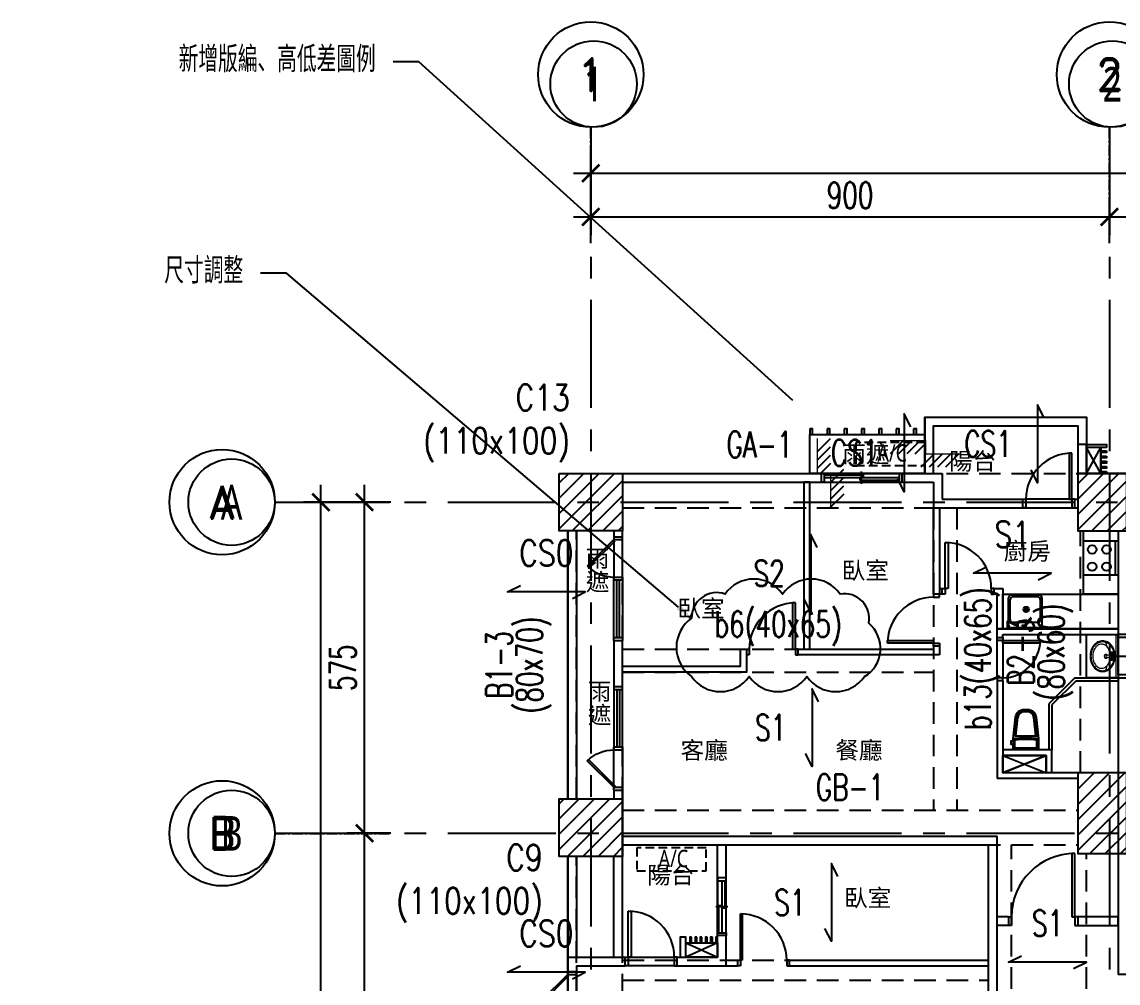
# Model space of a CAD drawing. Header units: millimetres. Extents: x -3377 to 119122, y -22007 to 15479.
# Drawn here: x 51254 to 53156, y 2049 to 3718 of the extents above; entities that cross this region are included whole.
import ezdxf
from ezdxf import colors
from ezdxf.entities.mleader import LeaderData, LeaderLine
from ezdxf.enums import TextEntityAlignment as Align
from ezdxf.math import Vec2, Vec3

# ---------------------------------------------------------------- set-up
doc = ezdxf.new("R2010")
doc.units = ezdxf.units.MM
doc.header["$LTSCALE"] = 150
doc.header["$MEASUREMENT"] = 0
for name, pattern in [('11', [0.15, 0.1, -0.05]), ('CENTER', [2, 1.25, -0.25, 0.25, -0.25]), ('HIDDEN', [0.375, 0.25, -0.125])]:
    doc.linetypes.add(name, pattern=pattern)
doc.layers.get('0').update_dxf_attribs({"plot": 0})
for name, color, linetype in [('A-10-OTHER', 7, 'Continuous'), ('ASSLN', 8, 'Continuous'), ('COL', 1, 'Continuous'), ('Col-Line', 8, 'CENTER'), ('FIN', 5, 'Continuous'), ('GRID', 5, 'CENTER'), ('OPEN', 4, 'Continuous'), ('S-COL', 7, 'Continuous'), ('S-COLB', 4, 'HIDDEN'), ('S-GRID', 1, 'CENTER'), ('S-GRID-DIM', 2, 'Continuous'), ('S-GRID-T', 3, 'Continuous'), ('S-HATCH-COL', 13, 'Continuous'), ('S-OPEN', 13, 'Continuous'), ('S-RCBMB', 3, 'HIDDEN'), ('S-RCBMG', 2, 'HIDDEN'), ('S-SLAB', 5, 'Continuous'), ('S-SLABT', 2, 'Continuous'), ('S-TEXTB', 3, 'Continuous'), ('S-TEXTC', 3, 'Continuous'), ('S-TEXTG', 2, 'Continuous'), ('S-THIN', 201, 'Continuous'), ('TEXT', 2, 'Continuous'), ('TOIL', 6, 'Continuous'), ('TOILET', 141, 'Continuous'), ('WALL', 2, 'Continuous'), ('WALL2', 3, 'Continuous'), ('WALL3', 4, 'Continuous')]:
    doc.layers.add(name, color=color, linetype=linetype)
for name, color, linetype, plot in [('AREA', 3, 'Continuous', False), ('S-ARCH', 252, 'Continuous', False), ('S-CLOUD_2022-0304', 4, 'Continuous', False), ('S-CLOUD_20220217(結構依建築圖2022-0216修改)', 4, 'Continuous', False), ('機電', 11, 'Continuous', False)]:
    doc.layers.add(name, color=color, linetype=linetype, plot=plot)
doc.styles.add('3E', font='simplex.shx', dxfattribs={"width": 0.8, "height": 45, "bigfont": 'dayus.shx'})
doc.styles.add('C1', font='', dxfattribs={"bigfont": 'japanese.shx'})
doc.styles.add('CD2', font='romand', dxfattribs={"height": 15})
doc.styles.add('CS4', font='romans.shx', dxfattribs={"width": 0.7, "height": 45, "bigfont": 'lsp.shx'})
doc.styles.add('HH', font='')
doc.styles.add('HHV', font='')
doc.styles.add('LSP', font='SIMPLEX.shx', dxfattribs={"width": 0.8, "bigfont": 'lsp.shx'})
doc.styles.get('C1').set_extended_font_data('微軟正黑體')
doc.styles.get('HH').set_extended_font_data('Microsoft JhengHei')
doc.styles.get('HHV').set_extended_font_data('@微軟正黑體')
doc.dimstyles.new('DIM150', dxfattribs={"dimscale": 15, "dimtxt": 3, "dimasz": 2, "dimexe": 2, "dimexo": 2, "dimgap": 1, "dimtad": 1, "dimdec": 1, "dimdsep": 46, "dimtxsty": 'CS4', "dimblk1": 'ARCHTICK', "dimblk2": 'ARCHTICK', "dimsah": 1, "dimcen": 2, "dimdle": 2, "dimadec": 0, "dimazin": 0, "dimtfac": 1, "dimtdec": 1, "dimtmove": 0, "dimatfit": 3, "dimldrblk": 'TAA', "dimfxl": 0, "dimtolj": 1, "dimarcsym": 0})

# ---------------------------------------------------------------- blocks, each defined once
blk = doc.blocks.new('SG1')
at = {"layer": 'S-GRID-T'}
blk.add_circle((0, 6.09375), 6.09375, dxfattribs=at)
at = {"layer": 'S-GRID-T', "style": 'CD2'}
blk.add_attdef('GRID-BUB', text='', height=3.75, dxfattribs=at).set_placement((0, 6.09375), align=Align.MIDDLE_CENTER)
blk = doc.blocks.new('SG2')
at = {"layer": 'S-GRID-T'}
blk.add_circle((-6.09375, 0), 6.09375, dxfattribs=at)
at = {"layer": 'S-GRID-T', "style": 'CD2'}
blk.add_attdef('GRID-BUB', text='', height=3.75, dxfattribs=at).set_placement((-6.09375, 0), align=Align.MIDDLE_CENTER)
blk = doc.blocks.new('_ARCHTICK')
at = {"color": 0, "linetype": 'ByBlock', "const_width": 0.15}
blk.add_lwpolyline([(-0.5, -0.5), (0.5, 0.5)], dxfattribs=at)
blk = doc.blocks.new('*D71')
at = {"layer": 'DEFPOINTS', "color": 0, "transparency": 16777216}
for p in [(-5535.9, -424.9), (-8310.9, -500.6), (-5535.9, -500.6)]:
    blk.add_point(p, dxfattribs=at)
at = {"layer": 'S-GRID-DIM', "color": 0, "lineweight": -2, "transparency": 16777216}
for p, q in [((-8310.9, -470.6), (-8310.9, -394.9)), ((-5535.9, -470.6), (-5535.9, -394.9)), ((-8340.9, -424.9), (-5505.9, -424.9))]:
    blk.add_line(p, q, dxfattribs=at)
at = {"layer": 'S-GRID-DIM', "color": 0, "lineweight": -2, "transparency": 16777216, "xscale": 30, "yscale": 30, "zscale": 30, "rotation": 180}
blk.add_blockref('_ARCHTICK', (-8310.9, -424.9), dxfattribs=at)
at = {"layer": 'S-GRID-DIM', "color": 0, "lineweight": -2, "transparency": 16777216, "xscale": 30, "yscale": 30, "zscale": 30}
blk.add_blockref('_ARCHTICK', (-5535.9, -424.9), dxfattribs=at)
at = {"layer": 'S-GRID-DIM', "color": 0, "transparency": 16777216, "insert": (-6923.4, -387.4), "char_height": 45, "attachment_point": 5, "style": 'CS4'}
blk.add_mtext('\\A1;2775', dxfattribs=at)
blk = doc.blocks.new('TAA')
at = {"linetype": 'Continuous'}
blk.add_line((0, 0), (-1.663, 0), dxfattribs=at)
blk.add_solid([(-1.5, -0.25), (-1.5, 0.25), (0, 0)], dxfattribs=at)
blk = doc.blocks.new('*D72')
at = {"layer": 'DEFPOINTS', "color": 0, "transparency": 16777216}
for p in [(-7410.9, -500.6), (-8310.9, -576.2), (-7410.9, -576.2)]:
    blk.add_point(p, dxfattribs=at)
at = {"layer": 'S-GRID-DIM', "color": 0, "lineweight": -2, "transparency": 16777216}
for p, q in [((-8310.9, -546.2), (-8310.9, -470.6)), ((-7410.9, -546.2), (-7410.9, -470.6)), ((-8340.9, -500.6), (-7380.9, -500.6))]:
    blk.add_line(p, q, dxfattribs=at)
at = {"layer": 'S-GRID-DIM', "color": 0, "lineweight": -2, "transparency": 16777216, "xscale": 30, "yscale": 30, "zscale": 30, "rotation": 180}
blk.add_blockref('_ARCHTICK', (-8310.9, -500.6), dxfattribs=at)
at = {"layer": 'S-GRID-DIM', "color": 0, "lineweight": -2, "transparency": 16777216, "xscale": 30, "yscale": 30, "zscale": 30}
blk.add_blockref('_ARCHTICK', (-7410.9, -500.6), dxfattribs=at)
at = {"layer": 'S-GRID-DIM', "color": 0, "transparency": 16777216, "insert": (-7860.9, -463.1), "char_height": 45, "attachment_point": 5, "style": 'CS4'}
blk.add_mtext('\\A1;900', dxfattribs=at)
blk = doc.blocks.new('*D73')
at = {"layer": 'DEFPOINTS', "color": 0, "transparency": 16777216}
for p in [(-6585.9, -500.6), (-7410.9, -576.2), (-6585.9, -576.2)]:
    blk.add_point(p, dxfattribs=at)
at = {"layer": 'S-GRID-DIM', "color": 0, "lineweight": -2, "transparency": 16777216}
for p, q in [((-7410.9, -546.2), (-7410.9, -470.6)), ((-6585.9, -546.2), (-6585.9, -470.6)), ((-7440.9, -500.6), (-6555.9, -500.6))]:
    blk.add_line(p, q, dxfattribs=at)
at = {"layer": 'S-GRID-DIM', "color": 0, "lineweight": -2, "transparency": 16777216, "xscale": 30, "yscale": 30, "zscale": 30, "rotation": 180}
blk.add_blockref('_ARCHTICK', (-7410.9, -500.6), dxfattribs=at)
at = {"layer": 'S-GRID-DIM', "color": 0, "lineweight": -2, "transparency": 16777216, "xscale": 30, "yscale": 30, "zscale": 30}
blk.add_blockref('_ARCHTICK', (-6585.9, -500.6), dxfattribs=at)
at = {"layer": 'S-GRID-DIM', "color": 0, "transparency": 16777216, "insert": (-6998.4, -463.1), "char_height": 45, "attachment_point": 5, "style": 'CS4'}
blk.add_mtext('\\A1;825', dxfattribs=at)
blk = doc.blocks.new('*D75')
at = {"layer": 'DEFPOINTS', "color": 0, "transparency": 16777216}
for p in [(-8779.1, -995.9), (-8703.4, -995.9), (-8703.4, -2885.9)]:
    blk.add_point(p, dxfattribs=at)
at = {"layer": 'S-GRID-DIM', "color": 0, "lineweight": -2, "transparency": 16777216}
for p, q in [((-8779.1, -2915.9), (-8779.1, -965.9)), ((-8733.4, -995.9), (-8809.1, -995.9)), ((-8733.4, -2885.9), (-8809.1, -2885.9))]:
    blk.add_line(p, q, dxfattribs=at)
at = {"layer": 'S-GRID-DIM', "color": 0, "lineweight": -2, "transparency": 16777216, "xscale": 30, "yscale": 30, "zscale": 30}
for p, rotation in [((-8779.1, -995.9), 90), ((-8779.1, -2885.9), 270)]:
    blk.add_blockref('_ARCHTICK', p, dxfattribs=dict(at, rotation=rotation))
at = {"layer": 'S-GRID-DIM', "color": 0, "transparency": 16777216, "insert": (-8816.6, -1940.9), "char_height": 45, "attachment_point": 5, "rotation": 90, "style": 'CS4'}
blk.add_mtext('\\A1;1890', dxfattribs=at)
blk = doc.blocks.new('*D77')
at = {"layer": 'DEFPOINTS', "color": 0, "transparency": 16777216}
for p in [(-8703.4, -1570.9), (-8627.8, -1570.9), (-8627.8, -2310.9)]:
    blk.add_point(p, dxfattribs=at)
at = {"layer": 'S-GRID-DIM', "color": 0, "lineweight": -2, "transparency": 16777216}
for p, q in [((-8703.4, -2340.9), (-8703.4, -1540.9)), ((-8657.8, -1570.9), (-8733.4, -1570.9)), ((-8657.8, -2310.9), (-8733.4, -2310.9))]:
    blk.add_line(p, q, dxfattribs=at)
at = {"layer": 'S-GRID-DIM', "color": 0, "lineweight": -2, "transparency": 16777216, "xscale": 30, "yscale": 30, "zscale": 30}
for p, rotation in [((-8703.4, -1570.9), 90), ((-8703.4, -2310.9), 270)]:
    blk.add_blockref('_ARCHTICK', p, dxfattribs=dict(at, rotation=rotation))
at = {"layer": 'S-GRID-DIM', "color": 0, "transparency": 16777216, "insert": (-8740.9, -1940.9), "char_height": 45, "attachment_point": 5, "rotation": 90, "style": 'CS4'}
blk.add_mtext('\\A1;740', dxfattribs=at)
blk = doc.blocks.new('*D78')
at = {"layer": 'DEFPOINTS', "color": 0, "transparency": 16777216}
for p in [(-8703.4, -995.9), (-8627.8, -995.9), (-8627.8, -1570.9)]:
    blk.add_point(p, dxfattribs=at)
at = {"layer": 'S-GRID-DIM', "color": 0, "lineweight": -2, "transparency": 16777216}
for p, q in [((-8703.4, -1600.9), (-8703.4, -965.9)), ((-8657.8, -995.9), (-8733.4, -995.9)), ((-8657.8, -1570.9), (-8733.4, -1570.9))]:
    blk.add_line(p, q, dxfattribs=at)
at = {"layer": 'S-GRID-DIM', "color": 0, "lineweight": -2, "transparency": 16777216, "xscale": 30, "yscale": 30, "zscale": 30}
for p, rotation in [((-8703.4, -995.9), 90), ((-8703.4, -1570.9), 270)]:
    blk.add_blockref('_ARCHTICK', p, dxfattribs=dict(at, rotation=rotation))
at = {"layer": 'S-GRID-DIM', "color": 0, "transparency": 16777216, "insert": (-8740.9, -1283.4), "char_height": 45, "attachment_point": 5, "rotation": 90, "style": 'CS4'}
blk.add_mtext('\\A1;575', dxfattribs=at)
blk = doc.blocks.new('COL(2F-16F)')
for points in [[(-8365.9, -945.9), (-8255.9, -945.9), (-8255.9, -1045.9), (-8365.9, -1045.9)], [(-7380.9, -945.9), (-7465.9, -945.9), (-7465.9, -1045.9), (-7380.9, -1045.9)], [(-7380.9, -1465.9), (-7465.9, -1465.9), (-7465.9, -1605.9), (-7380.9, -1605.9)], [(-8365.9, -1510.9), (-8255.9, -1510.9), (-8255.9, -1610.9), (-8365.9, -1610.9)]]:
    blk.add_lwpolyline(points, close=True)
blk = doc.blocks.new('$PDS00100RS06Y00DW0000DW10')
at = {"color": 0, "linetype": 'Continuous'}
for p, q in [((40, 85), (35, 85)), ((35, 85), (35, 5)), ((40, 5), (40, 85)), ((-45, 5), (-40, 5)), ((-40, 5), (-40, -5)), ((35, 5), (40, 5)), ((45, 5), (40, 5)), ((40, 5), (40, -5)), ((-40, -5), (-45, -5)), ((40, -5), (45, -5))]:
    blk.add_line(p, q, dxfattribs=at)
blk.add_arc((40, 5), 80, 90, 180, dxfattribs=at)
blk = doc.blocks.new('$PWS001115O08HK0DW0000DW2')
at = {"color": 0, "linetype": 'Continuous'}
for p, q in [((-55, 7.5), (-50, 7.5)), ((-50, 7.5), (-50, -7.5)), ((50, 7.5), (-50, 7.5)), ((50, 2.5), (-50, 2.5)), ((55, 7.5), (50, 7.5)), ((50, 7.5), (50, -7.5)), ((-50, -7.5), (-55, -7.5)), ((50, -2.5), (-50, -2.5)), ((-50, -7.5), (50, -7.5)), ((50, -7.5), (55, -7.5))]:
    blk.add_line(p, q, dxfattribs=at)
blk = doc.blocks.new('$PDS002515O05SC0DW00008C10')
at = {"color": 0, "linetype": 'Continuous', "lineweight": -2}
for p, q in [((-13.5, 53.5), (-15.6, 51.3)), ((-15.6, 51.3), (30.4, 5.4)), ((32.5, 7.5), (-13.5, 53.5)), ((-37.5, 7.5), (-32.5, 7.5)), ((-32.5, 7.5), (-32.5, -7.5)), ((32.5, 7.5), (-32.5, 7.5)), ((30.4, 5.4), (32.5, 7.5)), ((37.5, 7.5), (32.5, 7.5)), ((32.5, 7.5), (32.5, -7.5)), ((-32.5, -7.5), (-37.5, -7.5)), ((-32.5, -7.5), (32.5, -7.5)), ((32.5, -7.5), (37.5, -7.5))]:
    blk.add_line(p, q, dxfattribs=at)
blk.add_arc((32.5, 7.5), 65, 135, 180, dxfattribs=at)
blk = doc.blocks.new('A$C536C7597')
at = {"color": 252}
for p, q in [((-1775, 1245), (-1775, 780)), ((-1035, 825), (-960, 855)), ((-1035, 855), (-960, 825)), ((-1790, 680), (-1790, 505)), ((-1775, 680), (-1775, 505))]:
    blk.add_line(p, q, dxfattribs=at)
for points in [[(-1170, 1412.5), (-1170, 1345), (-1370, 1345), (-1370, 1412.5)], [(-890, 1065), (-835, 1065), (-835, 990), (-845, 990), (-845, 990), (-890, 990)]]:
    blk.add_lwpolyline(points, close=True, dxfattribs=at)
for points in [[(-890, 1345), (-865, 1345), (-865, 1390), (-890, 1390), (-890, 1345), (-865, 1390), (-865, 1345), (-890, 1390)], [(-1530, 530), (-1530, 505), (-1585, 505), (-1585, 530), (-1530, 530), (-1585, 505), (-1585, 530), (-1530, 505)]]:
    blk.add_lwpolyline(points, dxfattribs=at)
at = {"layer": 'A-10-OTHER', "color": 252}
for points in [[(-1370, 1422.5), (-1370, 1412.5), (-1365, 1412.5), (-1365, 1422.5)], [(-1340, 1422.5), (-1340, 1412.5), (-1335, 1412.5), (-1335, 1422.5)], [(-1310, 1422.5), (-1310, 1412.5), (-1305, 1412.5), (-1305, 1422.5)], [(-1280, 1422.5), (-1280, 1412.5), (-1275, 1412.5), (-1275, 1422.5)], [(-1250, 1422.5), (-1250, 1412.5), (-1245, 1412.5), (-1245, 1422.5)], [(-1220, 1422.5), (-1220, 1412.5), (-1215, 1412.5), (-1215, 1422.5)], [(-1190, 1422.5), (-1190, 1412.5), (-1185, 1412.5), (-1185, 1422.5)]]:
    blk.add_lwpolyline(points, close=True, dxfattribs=at)
at = {"layer": 'AREA', "color": 252}
blk.add_line((-1790, 1245), (-1790, 780), dxfattribs=at)
at = {"layer": 'ASSLN', "color": 252}
for points in [[(-855, 1390), (-890, 1390), (-890, 1395), (-855, 1395)], [(-855, 1384), (-855, 1381), (-865, 1381), (-865, 1384)], [(-855, 1375), (-855, 1372), (-865, 1372), (-865, 1375)], [(-855, 1366), (-855, 1363), (-865, 1363), (-865, 1366)], [(-855, 1357), (-855, 1354), (-865, 1354), (-865, 1357)], [(-855, 1348), (-855, 1345), (-865, 1345), (-865, 1348)], [(-1575, 540), (-1578, 540), (-1578, 530), (-1575, 530)], [(-1566, 540), (-1569, 540), (-1569, 530), (-1566, 530)], [(-1557, 540), (-1560, 540), (-1560, 530), (-1557, 530)], [(-1548, 540), (-1551, 540), (-1551, 530), (-1548, 530)], [(-1539, 540), (-1542, 540), (-1542, 530), (-1539, 530)], [(-1530, 540), (-1533, 540), (-1533, 530), (-1530, 530)]]:
    blk.add_lwpolyline(points, close=True, dxfattribs=at)
at = {"layer": 'COL', "color": 252}
for points in [[(-1805, 1345), (-1695, 1345), (-1695, 1245), (-1805, 1245)], [(-820, 1345), (-905, 1345), (-905, 1245), (-820, 1245)], [(-820, 825), (-905, 825), (-905, 685), (-820, 685)], [(-1805, 780), (-1695, 780), (-1695, 680), (-1805, 680)]]:
    blk.add_lwpolyline(points, close=True, dxfattribs=at)
at = {"layer": 'Col-Line', "color": 252, "linetype": 'ByBlock'}
for centre in [(-1745, 2021), (-845, 2021), (-2373.2, 1295), (-2373.2, 720)]:
    blk.add_circle(centre, 75, dxfattribs=at)
at = {"layer": 'FIN', "color": 252}
for p, q in [((-895, 1228), (-835, 1228)), ((-895, 1168), (-895, 1228)), ((-840, 1228), (-840, 1168)), ((-835, 1228), (-835, 1168)), ((-835, 1168), (-895, 1168)), ((-1025, 1082), (-1025, 1129)), ((-1022, 1091), (-1022, 1126)), ((-1020, 1134), (-972, 1134)), ((-1017, 1131), (-975, 1131)), ((-970, 1126), (-970, 1091)), ((-967, 1129), (-967, 1082)), ((-996, 1110.5), (-992.7, 1107.2)), ((-992.7, 1110.5), (-996, 1107.2)), ((-994.4, 1111.2), (-994.4, 1106.5)), ((-975, 1086), (-1017, 1086)), ((-996.5, 1082), (-987.3, 1093.8)), ((-994.9, 1080.8), (-985.8, 1092.5)), ((-986.5, 1091.6), (-988.1, 1092.8)), ((-985.8, 1093.3), (-986.6, 1093.9)), ((-972, 1077), (-1020, 1077)), ((-1002.2, 1080), (-1002.2, 1081)), ((-998.1, 1081), (-1002.2, 1081)), ((-998.2, 1080), (-1002.2, 1080)), ((-998.2, 1082), (-994.9, 1078.7)), ((-994.9, 1082), (-998.2, 1078.7))]:
    blk.add_line(p, q, dxfattribs=at)
blk.add_lwpolyline([(-1035, 1135), (-895, 1135), (-895, 1245)], dxfattribs=at)
for points in [[(-895, 1135), (-895, 1245), (-835, 1245), (-835, 1135)], [(-1035, 1135), (-835, 1135), (-835, 1075), (-1035, 1075)]]:
    blk.add_lwpolyline(points, close=True, dxfattribs=at)
for centre, radius in [((-880, 1213), 7.5), ((-855, 1213), 7.5), ((-880, 1183), 7.5), ((-855, 1183), 7.5), ((-994.4, 1108.9), 4.63), ((-994.4, 1108.9), 2.34), ((-996.6, 1080.3), 1.7)]:
    blk.add_circle(centre, radius, dxfattribs=at)
for centre, radius, start, end in [((-1020, 1129), 5, 90, 180), ((-1017, 1126), 5, 90, 180), ((-975, 1126), 5, 360, 90), ((-972, 1129), 5, 360, 90), ((-1017, 1091), 5, 180, 270), ((-986.9, 1093.5), 0.5, 52.041, 142.041), ((-986.1, 1092.9), 0.5, 322.041, 52.041), ((-975, 1091), 5, 270, 360), ((-1020, 1082), 5, 180, 270), ((-972, 1082), 5, 270, 360)]:
    blk.add_arc(centre, radius, start, end, dxfattribs=at)
at = {"layer": 'GRID', "color": 252, "ltscale": 0.1}
for p, q in [((-1750, 1746.2), (-1750, 1946)), ((-850, 1746.2), (-850, 1946)), ((-2298.2, 1295), (-2098.2, 1295)), ((-2298.2, 720), (-2098.2, 720))]:
    blk.add_line(p, q, dxfattribs=at)
at = {"layer": 'OPEN', "color": 252, "linetype": 'Continuous'}
for p, q in [((-915, 1380), (-920, 1380)), ((-920, 1380), (-920, 1300)), ((-915, 1300), (-915, 1380)), ((-1350, 1345), (-1345, 1345)), ((-1345, 1345), (-1345, 1330)), ((-1215, 1345), (-1345, 1345)), ((-1345, 1342.5), (-1277.5, 1342.5)), ((-1215, 1337.5), (-1345, 1337.5)), ((-1282.5, 1332.5), (-1282.5, 1337.5)), ((-1215, 1332.5), (-1282.5, 1332.5)), ((-1280, 1327), (-1280, 1348)), ((-1277.5, 1342.5), (-1277.5, 1337.5)), ((-1210, 1345), (-1215, 1345)), ((-1215, 1345), (-1215, 1330)), ((-1345, 1330), (-1350, 1330)), ((-1345, 1330), (-1215, 1330)), ((-1215, 1330), (-1210, 1330)), ((-1000, 1300), (-995, 1300)), ((-995, 1300), (-995, 1285)), ((-915, 1300), (-995, 1300)), ((-920, 1300), (-915, 1300)), ((-910, 1300), (-915, 1300)), ((-915, 1300), (-915, 1285)), ((-995, 1285), (-1000, 1285)), ((-995, 1285), (-915, 1285)), ((-915, 1285), (-910, 1285)), ((-1135, 1145, 0), (-1135, 1225, 0)), ((-1135, 1225, 0), (-1130, 1225, 0)), ((-1130, 1225, 0), (-1130, 1145, 0)), ((-1140, 1145, 0), (-1135, 1145, 0)), ((-1135, 1145, 0), (-1135, 1135, 0)), ((-1130, 1145, 0), (-1135, 1145, 0)), ((-1050, 1145, 0), (-1055, 1145, 0)), ((-1055, 1145, 0), (-1055, 1135, 0)), ((-1155, 1135, 0), (-1155, 1130, 0)), ((-1155, 1130, 0), (-1145, 1130, 0)), ((-1145, 1130, 0), (-1145, 1135, 0)), ((-1135, 1135, 0), (-1140, 1135, 0)), ((-1055, 1135, 0), (-1050, 1135, 0)), ((-1235, 1050, 0), (-1235, 1055, 0)), ((-1235, 1055, 0), (-1155, 1055, 0)), ((-1155, 1050, 0), (-1235, 1050, 0)), ((-1155, 1055, 0), (-1155, 1050, 0)), ((-1155, 1045, 0), (-1155, 1050, 0)), ((-1155, 1050, 0), (-1145, 1050, 0)), ((-1145, 1050, 0), (-1145, 1045, 0)), ((-1045, 1055), (-1045, 1060)), ((-1035, 1055), (-1045, 1055)), ((-1045, 990), (-1045, 1055)), ((-1035, 1060), (-1035, 1055)), ((-1035, 1055), (-1035, 990)), ((-1035, 1055), (-970, 1055)), ((-1035, 1050), (-1035, 1055)), ((-970, 1050), (-1035, 1050)), ((-970, 1055), (-970, 1050)), ((-835, 1060), (-835, 1065)), ((-820, 1060), (-835, 1060)), ((-835, 995), (-835, 1060)), ((-838, 1027.5), (-817, 1027.5)), ((-1035, 990), (-1045, 990)), ((-1045, 990), (-1045, 985)), ((-1035, 985), (-1035, 990)), ((-820, 995), (-835, 995)), ((-835, 995), (-835, 990)), ((-910, 685), (-915, 685)), ((-915, 685), (-915, 575)), ((-910, 575), (-910, 685)), ((-1530, 642.5), (-1530, 637.5)), ((-1530, 642.5), (-1530, 637.5)), ((-1530, 637.5), (-1515, 637.5)), ((-1530, 637.5), (-1530, 547.5)), ((-1530, 637.5), (-1515, 637.5)), ((-1530, 637.5), (-1530, 547.5)), ((-1522.5, 637.5), (-1522.5, 547.5)), ((-1522.5, 637.5), (-1522.5, 547.5)), ((-1517.5, 637.5), (-1517.5, 590)), ((-1517.5, 637.5), (-1517.5, 590)), ((-1515, 637.5), (-1515, 642.5)), ((-1515, 637.5), (-1515, 642.5)), ((-1515, 547.5), (-1515, 637.5)), ((-1515, 547.5), (-1515, 637.5)), ((-1512, 592.5), (-1533, 592.5)), ((-1512, 592.5), (-1533, 592.5)), ((-1527.5, 547.5), (-1527.5, 595)), ((-1527.5, 595), (-1522.5, 595)), ((-1527.5, 547.5), (-1527.5, 595)), ((-1527.5, 595), (-1522.5, 595)), ((-1517.5, 590), (-1522.5, 590)), ((-1517.5, 590), (-1522.5, 590)), ((-1685, 505), (-1685, 585)), ((-1685, 585), (-1680, 585)), ((-1680, 585), (-1680, 505)), ((-1490, 500), (-1490, 580)), ((-1490, 580), (-1487, 580)), ((-1487, 580), (-1487, 500)), ((-1025, 575), (-1020, 575)), ((-1020, 575), (-1020, 560)), ((-915, 575), (-910, 575)), ((-905, 575), (-910, 575)), ((-910, 575), (-910, 560)), ((-1020, 560), (-1025, 560)), ((-910, 560), (-905, 560)), ((-1530, 542.5), (-1530, 547.5)), ((-1530, 547.5), (-1515, 547.5)), ((-1530, 542.5), (-1530, 547.5)), ((-1530, 547.5), (-1515, 547.5)), ((-1515, 547.5), (-1515, 542.5)), ((-1515, 547.5), (-1515, 542.5)), ((-1690, 505), (-1685, 505)), ((-1685, 505), (-1685, 490)), ((-1685, 505), (-1605, 505)), ((-1680, 505), (-1685, 505)), ((-1600, 505), (-1605, 505)), ((-1605, 505), (-1605, 490)), ((-1495, 500), (-1490, 500)), ((-1490, 500), (-1490, 490)), ((-1487, 500), (-1490, 500)), ((-1405, 500), (-1410, 500)), ((-1410, 500), (-1410, 490)), ((-1685, 490), (-1690, 490)), ((-1605, 490), (-1685, 490)), ((-1605, 490), (-1600, 490)), ((-1490, 490), (-1495, 490)), ((-1410, 490), (-1405, 490))]:
    blk.add_line(p, q, dxfattribs=at)
for centre, radius, start, end in [((-915, 1300), 80, 90, 180), ((-1135, 1145, 0), 80, 0, 90), ((-1155, 1050, 0), 80, 90, 180), ((-1035, 1055), 65, 270, 0), ((-910, 575), 110, 90, 180), ((-1685, 505), 80, 0, 90), ((-1490, 500), 80, 0, 90)]:
    blk.add_arc(centre, radius, start, end, dxfattribs=at)
at = {"layer": 'TOIL', "color": 252}
for p, q in [((-910, 990), (-955, 945)), ((-910, 990), (-835, 990)), ((-907.9, 985), (-950, 942.9)), ((-907.9, 985), (-835, 985)), ((-991.9, 933, 0), (-998.1, 933, 0)), ((-955, 945), (-955, 865)), ((-950, 942.9), (-950, 865)), ((-1014.3, 890.7, 0), (-1011.1, 921.4, 0)), ((-1012.5, 888.5, 0), (-1009.1, 921.2, 0)), ((-991.9, 931, 0), (-998.1, 931, 0)), ((-977.5, 888.5, 0), (-980.9, 921.2, 0)), ((-975.7, 890.7, 0), (-978.9, 921.4, 0)), ((-1013.8, 881.3, 0), (-1017, 884, 0)), ((-1016.4, 880.4, 0), (-1017, 880.4, 0)), ((-1016.4, 874.4, 0), (-1016.4, 880.4, 0)), ((-1016.4, 880.4, 0), (-1016.4, 880.4, 0)), ((-1016.4, 880.4, 0), (-1016.4, 880.4, 0)), ((-1016.4, 880.4, 0), (-1016.4, 880.4, 0)), ((-1016.4, 880.4, 0), (-1016.4, 880.4, 0)), ((-1014, 869, 0), (-1014, 880.6, 0)), ((-977.7, 888.5, 0), (-1012.3, 888.5, 0)), ((-976.2, 881.3, 0), (-973, 884, 0)), ((-976, 869, 0), (-976, 880.6, 0)), ((-1016.4, 874.4, 0), (-1017, 874.4, 0)), ((-1013.7, 868.3, 0), (-1016.4, 865.6, 0)), ((-977, 868, 0), (-1013, 868, 0)), ((-976.3, 868.3, 0), (-973.6, 865.6, 0))]:
    blk.add_line(p, q, dxfattribs=at)
blk.add_lwpolyline([(-1017, 874.4), (-1020.4, 874.4), (-1020.4, 880.4), (-1017, 880.4), (-1017, 884), (-1013, 921.6, -0.383798), (-998.1, 935), (-991.9, 935, -0.383798), (-977, 921.6), (-973, 884), (-973, 867, -0.414214), (-975, 865), (-1015, 865, -0.414214), (-1017, 867)], format="xyb", close=True, dxfattribs=at)
for centre, radius, start, end in [((-998.1, 920, 0), 13, 90, 173.9868), ((-991.9, 920, 0), 13, 6.0132, 90), ((-998.1, 920, 0), 11, 90, 173.9868), ((-991.9, 920, 0), 11, 6.0132, 90), ((-995, 764, 0), 122, 79.6111, 100.3889), ((-1012.3, 890.5, 0), 2, 173.9868, 270), ((-1013, 880.6, 0), 1, 98.7743, 180), ((-995, 764, 0), 119, 81.2257, 98.7743), ((-977.7, 890.5, 0), 2, 270, 6.0132), ((-977, 880.6, 0), 1, 0, 81.2257), ((-1013, 869, 0), 1, 180, 270), ((-977, 869, 0), 1, 270, 0)]:
    blk.add_arc(centre, radius, start, end, dxfattribs=at)
at = {"layer": 'TOILET', "color": 252, "lineweight": 13}
for p, q in [((-890, 990), (-890, 1065)), ((-835, 1065), (-890, 1065)), ((-854.1, 1043.9), (-856, 1051.6)), ((-838, 990), (-838, 1065)), ((-835, 1065), (-835, 990)), ((-853.8, 1029.1), (-843.1, 1029.9)), ((-843.1, 1034.7), (-847.9, 1034.7)), ((-847.9, 1029.5), (-847.9, 1034.7)), ((-843.1, 1032.3), (-847.9, 1032.3)), ((-847.2, 1030.6), (-843.8, 1034)), ((-847.2, 1034), (-843.8, 1030.6)), ((-845.5, 1029.9), (-845.5, 1034.7)), ((-843.1, 1020.3), (-843.1, 1034.7)), ((-856, 1003.4), (-854.1, 1011.1)), ((-853.8, 1025.9), (-843.1, 1025.1)), ((-847.9, 1020.3), (-847.9, 1025.5)), ((-843.1, 1022.7), (-847.9, 1022.7)), ((-843.1, 1020.3), (-847.9, 1020.3)), ((-847.2, 1021), (-843.8, 1024.4)), ((-847.2, 1024.4), (-843.8, 1021)), ((-845.5, 1020.3), (-845.5, 1025.1)), ((-835, 990), (-890, 990))]:
    blk.add_line(p, q, dxfattribs=at)
for centre, radius in [((-845.5, 1032.3), 2.39), ((-845.5, 1027.5), 0.955), ((-845.5, 1022.7), 2.39)]:
    blk.add_circle(centre, radius, dxfattribs=at)
for centre, radius, start, end in [((-856.4, 1029.3), 27, 140.5995, 161.2094), ((-859.6, 1031.9), 22.8, 116.76, 140.5995), ((-859.6, 1031.9), 21.2, 116.76, 140.5995), ((-861, 1032.6), 16.6, 119.6635, 143.9728), ((-861.7, 1036.1), 18.2, 90.0001, 116.7601), ((-861.7, 1036.1), 16.5, 90.0001, 116.7601), ((-863.6, 1037.2), 11.3, 90.0001, 119.6635), ((-863.6, 1037.2), 11.3, 60.3367, 90.0001), ((-861.7, 1036.1), 18.2, 63.2401, 90.0001), ((-861.7, 1036.1), 16.5, 63.2401, 90.0001), ((-866.3, 1032.6), 16.6, 36.0274, 60.3367), ((-863.8, 1031.9), 21.2, 39.4007, 63.2402), ((-863.8, 1031.9), 22.8, 39.4007, 63.2402), ((-867.1, 1029.3), 27, 18.7908, 39.4008), ((-851.2, 1027.5), 32.4, 161.2094, 180.0001), ((-851.2, 1027.5), 32.4, 180.0001, 198.7908), ((-851.2, 1027.5), 30.8, 161.2094, 180.0001), ((-851.2, 1027.5), 30.8, 180.0001, 198.7908), ((-856.4, 1029.3), 25.4, 140.5995, 161.2094), ((-850.1, 1027.5), 28.8, 163.2353, 180.0001), ((-850.1, 1027.5), 28.8, 180.0001, 196.7649), ((-856.8, 1029.5), 21.8, 143.9727, 163.2354), ((-856, 1027.5), 3.34, 28.7784, 331.2218), ((-856, 1027.5), 2.39, 39.073, 320.9273), ((-853.8, 1027.5), 1.56, 90.0001, 270.0001), ((-870.5, 1029.5), 21.8, 16.7648, 36.0275), ((-877.1, 1027.5), 28.8, 3.9273, 16.7648), ((-867.1, 1029.3), 25.4, 18.7908, 39.4008), ((-872.2, 1027.5), 30.8, 0.0001, 18.7908), ((-872.2, 1027.5), 30.8, 341.2094, 0.0001), ((-872.2, 1027.5), 32.4, 0.0001, 18.7908), ((-872.2, 1027.5), 32.4, 341.2094, 0.0001), ((-856.4, 1025.8), 27, 198.7908, 219.4008), ((-856.4, 1025.8), 25.4, 198.7908, 219.4008), ((-856.8, 1025.5), 21.8, 196.7648, 216.0275), ((-859.6, 1023.1), 22.8, 219.4007, 243.2402), ((-859.6, 1023.1), 21.2, 219.4007, 243.2402), ((-861, 1022.4), 16.6, 216.0274, 240.3368), ((-866.3, 1022.4), 16.6, 299.6635, 323.9728), ((-863.8, 1023.1), 21.2, 296.76, 320.5995), ((-863.8, 1023.1), 22.8, 296.76, 320.5995), ((-870.5, 1025.5), 21.8, 323.9727, 343.2354), ((-877.1, 1027.5), 28.8, 343.2354, 356.0729), ((-867.1, 1025.8), 25.4, 320.5995, 341.2094), ((-867.1, 1025.8), 27, 320.5994, 341.2094), ((-861.7, 1018.9), 18.2, 243.2401, 270.0001), ((-863.6, 1017.8), 11.3, 240.3367, 270.0001), ((-861.7, 1018.9), 16.5, 243.2401, 270.0001), ((-863.6, 1017.8), 11.3, 270.0001, 299.6635), ((-861.7, 1018.9), 16.5, 270.0001, 296.7601), ((-861.7, 1018.9), 18.2, 270.0001, 296.7601)]:
    blk.add_arc(centre, radius, start, end, dxfattribs=at)
at = {"layer": 'WALL', "color": 252}
for p, q in [((-1695, 1345), (-1140, 1345)), ((-1350, 1345), (-1350, 1330)), ((-1210, 1345), (-1210, 1330)), ((-1140, 1345), (-1140, 1300)), ((-1695, 1330), (-1155, 1330)), ((-1155, 1330), (-1155, 1285)), ((-1140, 1300), (-1000, 1300)), ((-1000, 1285), (-1000, 1300)), ((-910, 1285), (-910, 1300)), ((-910, 1300), (-905, 1300)), ((-1155, 1285), (-1000, 1285)), ((-910, 1285), (-905, 1285)), ((-1710, 1245), (-1710, 1235)), ((-1695, 1235), (-1695, 1245)), ((-1710, 1235), (-1695, 1235)), ((-1710, 1055), (-1710, 975)), ((-1710, 1055), (-1695, 1055)), ((-1695, 975), (-1695, 1055)), ((-820, 1065), (-835, 1065)), ((-835, 990), (-820, 990)), ((-1710, 975), (-1695, 975)), ((-1710, 795), (-1710, 780)), ((-1710, 795), (-1695, 795)), ((-1695, 795), (-1695, 780)), ((-1695, 715), (-1045, 715)), ((-1045, 335), (-1045, 715)), ((-1695, 700), (-1060, 700)), ((-1530, 505), (-1530, 700)), ((-1515, 490), (-1515, 700)), ((-1060, 335), (-1060, 700)), ((-1515, 642.5), (-1530, 642.5)), ((-1515, 642.5), (-1530, 642.5)), ((-1025, 575), (-1045, 575)), ((-1025, 575), (-1025, 560)), ((-1025, 560), (-1045, 560)), ((-1515, 542.5), (-1530, 542.5)), ((-1515, 542.5), (-1530, 542.5)), ((-1790, 505), (-1690, 505)), ((-1790, 505), (-1790, 220)), ((-1690, 490), (-1690, 505)), ((-1600, 490), (-1600, 505)), ((-1600, 505), (-1530, 505)), ((-1790, 480), (-1775, 480)), ((-1775, 490), (-1690, 490)), ((-1775, 490), (-1775, 235)), ((-1600, 490), (-1515, 490)), ((-815, 475), (-835, 475))]:
    blk.add_line(p, q, dxfattribs=at)
for points in [[(-905, 1345), (-890, 1345), (-890, 1395), (-905, 1395)], [(-905, 560), (-835, 560), (-835, 575), (-905, 575)]]:
    blk.add_lwpolyline(points, close=True, dxfattribs=at)
blk.add_lwpolyline([(-835, 1245), (-835, 475)], dxfattribs=at)
at = {"layer": 'WALL2', "color": 252}
for p, q in [((-1380, 1330, 0), (-1380, 1040, 0)), ((-1370, 1330, 0), (-1380, 1330, 0)), ((-1370, 1040, 0), (-1370, 1330, 0)), ((-1155, 1135, 0), (-1155, 1285, 0)), ((-1145, 1285, 0), (-1145, 1135)), ((-1145, 1145, 0), (-1140, 1145, 0)), ((-1140, 1135, 0), (-1140, 1145, 0)), ((-1050, 1145, 0), (-1045, 1145, 0)), ((-1050, 1135, 0), (-1050, 1145, 0)), ((-1045, 1145, 0), (-1035, 1145, 0)), ((-1035, 1145, 0), (-1035, 1075)), ((-1145, 1135), (-1155, 1135, 0)), ((-1140, 1135, 0), (-1145, 1135, 0)), ((-1045, 1135, 0), (-1050, 1135, 0)), ((-1045, 1075), (-1045, 1135, 0)), ((-1035, 1075), (-1045, 1075)), ((-1045, 1075), (-835, 1075)), ((-1045, 1060), (-1045, 1075)), ((-1045, 1060), (-1035, 1060)), ((-1035, 1065), (-835, 1065)), ((-1035, 1060), (-1035, 1065)), ((-1390, 1030, 0), (-1390, 1040, 0)), ((-1390, 1040, 0), (-1155, 1040, 0)), ((-1145, 1030, 0), (-1390, 1030, 0)), ((-1155, 1045, 0), (-1155, 1040, 0)), ((-1145, 1045, 0), (-1155, 1045, 0)), ((-1145, 1045, 0), (-1145, 1040, 0)), ((-1145, 1040, 0), (-1145, 1030, 0)), ((-1035, 985), (-1045, 985)), ((-1045, 985), (-1045, 815)), ((-1035, 985), (-1035, 825)), ((-950, 865), (-1035, 865)), ((-960, 855), (-1035, 855)), ((-905, 825), (-1035, 825)), ((-905, 815), (-1045, 815)), ((-1515, 500), (-1495, 500)), ((-1495, 490), (-1495, 500)), ((-1405, 490), (-1405, 500)), ((-1405, 500), (-1060, 500)), ((-1515, 490), (-1495, 490)), ((-1405, 490), (-1060, 490))]:
    blk.add_line(p, q, dxfattribs=at)
at = {"layer": 'WALL2', "color": 252, "linetype": 'Continuous'}
for p, q in [((-950, 825), (-950, 865)), ((-960, 825), (-960, 855))]:
    blk.add_line(p, q, dxfattribs=at)
at = {"layer": 'WALL2', "color": 252, "elevation": 0}
blk.add_lwpolyline([(-1480, 1040), (-1480, 1000), (-1695, 1000), (-1695, 1010), (-1490, 1010), (-1490, 1040), (-1480, 1040)], close=True, dxfattribs=at)
at = {"layer": 'WALL2', "color": 252}
blk.add_lwpolyline([(-1585, 505), (-1585, 540), (-1595, 540), (-1595, 505)], dxfattribs=at)
at = {"layer": 'WALL3', "color": 252}
for p, q in [((-1695, 505), (-1695, 780)), ((-1710, 505), (-1710, 680))]:
    blk.add_line(p, q, dxfattribs=at)
for points in [[(-1170, 1345), (-1170, 1442.5), (-890, 1442.5), (-890, 1345)], [(-1155, 1345), (-1155, 1427.5), (-905, 1427.5), (-905, 1427.5), (-905, 1345)]]:
    blk.add_lwpolyline(points, dxfattribs=at)
at = {"layer": '機電', "color": 252, "linetype": '11'}
for points in [[(-1170, 1358.8), (-1170, 1398.8), (-1290, 1398.8), (-1290, 1358.8)], [(-1549.8, 654.7), (-1549.8, 694.7), (-1669.8, 694.7), (-1669.8, 654.7)]]:
    blk.add_lwpolyline(points, close=True, dxfattribs=at)
at = {"layer": 'OPEN', "color": 252, "lineweight": -2, "rotation": 90.00000000000001}
for p in [(-1702.5, 1197.5), (-1782.5, 442.5)]:
    blk.add_blockref('$PDS002515O05SC0DW00008C10', p, dxfattribs=at)
at = {"layer": 'OPEN', "color": 252, "extrusion": (0, 0, -1), "zscale": -1, "rotation": 270}
blk.add_blockref('$PWS001115O08HK0DW0000DW2', (1702.5, 1110), dxfattribs=at)
at = {"layer": 'OPEN', "color": 252}
blk.add_blockref('$PDS00100RS06Y00DW0000DW10', (-1435, 1035, 0), dxfattribs=at)
at = {"layer": 'OPEN', "color": 252, "extrusion": (0, 0, -1), "xscale": -1, "zscale": -1, "rotation": 270}
blk.add_blockref('$PWS001115O08HK0DW0000DW2', (1702.5, 920), dxfattribs=at)
at = {"layer": 'OPEN', "color": 252, "lineweight": -2, "xscale": -1, "rotation": 90}
blk.add_blockref('$PDS002515O05SC0DW00008C10', (-1702.5, 832.5), dxfattribs=at)
at = {"layer": 'Col-Line', "color": 252, "style": 'C1', "width": 0.75}
for s, p in [('1', (-1745, 2021)), ('2', (-845, 2021)), ('A', (-2373.2, 1295)), ('B', (-2373.2, 720))]:
    blk.add_text(s, height=60, dxfattribs=at).set_placement(p, align=Align.MIDDLE)
at = {"layer": 'TEXT', "color": 252, "style": 'HH'}
for s, p in [('雨遮', (-1272.6, 1363.8)), ('陽台', (-1087.3, 1351.1)), ('廚房', (-992.4, 1195)), ('臥室', (-1273.5, 1161.4)), ('臥室', (-1558.8, 1095.4)), ('客廳', (-1553.1, 849.2)), ('餐廳', (-1284.7, 849.3)), ('陽台', (-1611.1, 632.7)), ('臥室', (-1269.4, 592.9))]:
    blk.add_text(s, height=30, dxfattribs=at).set_placement(p, align=Align.CENTER)
at = {"layer": 'TEXT', "color": 252, "style": 'HHV'}
for p in [(-1753.7, 1177.5), (-1750.2, 946.7)]:
    blk.add_text('雨遮', height=30, rotation=270, dxfattribs=at).set_placement(p, align=Align.CENTER)
at = {"layer": '機電', "color": 252, "style": 'HH', "width": 0.8}
for p in [(-1252.5, 1365.5), (-1632.3, 661.4)]:
    blk.add_text('A/C', height=30, dxfattribs=at).set_placement(p)
blk = doc.blocks.new('2022-0217')
blk.add_blockref('A$C536C7597', (41880.7, -6171))
blk = doc.blocks.new('NTSELCH1')
at = {"layer": 'S-THIN'}
for p, q in [((-2.5, 1.54), (-4.03, 0)), ((-1.54, 1.54), (-3.07, 0)), ((-0.58, 1.54), (-2.12, 0)), ((0, 1.54), (0, 0)), ((0, 1.16), (-1.18, -0.02)), ((1.05, 0), (-0.49, -1.54)), ((2.01, 0), (0.47, -1.54)), ((2.97, 0), (1.43, -1.54)), ((3.92, 0), (2.37, -1.55))]:
    blk.add_line(p, q, dxfattribs=at)
at = {"layer": 'S-THIN', "const_width": 0.169}
for points in [[(-4.07, 1.54), (0, 1.54)], [(4.07, 0), (0, 0)]]:
    blk.add_lwpolyline(points, dxfattribs=at)
blk = doc.blocks.new('NTSELCH2')
at = {"layer": 'S-THIN'}
for p, q in [((0, 1.54), (0, 0)), ((0.58, 1.54), (2.12, 0)), ((1.54, 1.54), (3.07, 0)), ((2.5, 1.54), (4.03, 0)), ((-3.92, 0), (-2.37, -1.55)), ((-2.97, 0), (-1.43, -1.54)), ((-2.01, 0), (-0.47, -1.54)), ((-1.05, 0), (0.49, -1.54)), ((0, 1.16), (1.18, -0.02))]:
    blk.add_line(p, q, dxfattribs=at)
at = {"layer": 'S-THIN', "const_width": 0.169}
for points in [[(4.07, 1.54), (0, 1.54)], [(-4.07, 0), (0, 0)]]:
    blk.add_lwpolyline(points, dxfattribs=at)
blk = doc.blocks.new('_None')
blk = doc.blocks.new('LINE(2)')
at = {"layer": 'S-GRID'}
for points in [[(-8310.87, -344.9), (-8310.87, -3083.41)], [(-7410.87, -344.9), (-7410.87, -3083.41)], [(-8859.11, -995.91), (-5430.87, -995.91)], [(-8859.11, -1570.91), (-5430.87, -1570.91)]]:
    blk.add_lwpolyline(points, dxfattribs=at)
at = {"layer": 'S-GRID-T', "xscale": 15, "yscale": 15, "zscale": 15}
for name, p, values in [('SG1', (-8310.87, -344.9), {'GRID-BUB': '1'}), ('SG1', (-7410.87, -344.9), {'GRID-BUB': '2'}), ('SG2', (-8859.11, -995.91), {'GRID-BUB': 'A'}), ('SG2', (-8859.11, -1570.91), {'GRID-BUB': 'B'})]:
    blk.add_blockref(name, p, dxfattribs=at).add_auto_attribs(values)
at = {"layer": 'S-GRID-DIM'}
for base, p1, p2, picture, middle in [((-5535.87, -424.9), (-8310.87, -500.57), (-5535.87, -500.57), '*D71', (-6923.37, -387.4)), ((-7410.87, -500.57), (-8310.87, -576.23), (-7410.87, -576.23), '*D72', (-7860.87, -463.07)), ((-6585.87, -500.57), (-7410.87, -576.23), (-6585.87, -576.23), '*D73', (-6998.37, -463.07))]:
    dim = blk.add_linear_dim(base=base, p1=p1, p2=p2, dimstyle='DIM150', dxfattribs=at)
    dim.commit()
    dim.dimension.update_dxf_attribs({"geometry": picture, "text_midpoint": middle})
for base, p1, p2, picture, middle in [((-8779.11, -995.91), (-8703.44, -2885.91), (-8703.44, -995.91), '*D75', (-8816.61, -1940.91)), ((-8703.44, -995.91), (-8627.78, -1570.91), (-8627.78, -995.91), '*D78', (-8740.94, -1283.41)), ((-8703.44, -1570.91), (-8627.78, -2310.91), (-8627.78, -1570.91), '*D77', (-8740.94, -1940.91))]:
    dim = blk.add_linear_dim(base=base, p1=p1, p2=p2, angle=90, dimstyle='DIM150', dxfattribs=at)
    dim.commit()
    dim.dimension.update_dxf_attribs({"geometry": picture, "text_midpoint": middle})

msp = doc.modelspace()

# ---------------------------------------------------------------- hatches: boundary and pattern name
at = {"layer": 'S-HATCH-COL'}
h = msp.add_hatch(dxfattribs=at)
h.set_pattern_fill('ANSI31', color=256, scale=150, style=0)
h.set_pattern_definition([(45, (12110.4, -3880.068), (-13.258252, 13.258252), [])])
h.paths.add_polyline_path([(54961.13, 2359.16), (55071.13, 2359.16), (55071.13, 2259.16), (54961.13, 2259.16)])
h.paths.add_polyline_path([(54961.13, 1619.16), (55071.13, 1619.16), (55071.13, 1519.16), (54961.13, 1519.16)])
h.paths.add_polyline_path([(54961.13, 1044.16), (55071.13, 1044.16), (55071.13, 944.16), (54961.13, 944.16)])
h.paths.add_polyline_path([(53856.13, 1044.16), (53966.13, 1044.16), (53966.13, 944.16), (53856.13, 944.16)])
h.paths.add_polyline_path([(53201.13, 1044.16), (53091.13, 1044.16), (53091.13, 944.16), (53201.13, 944.16)])
h.paths.add_polyline_path([(52186.13, 2934.16), (52296.13, 2934.16), (52296.13, 2834.16), (52186.13, 2834.16)])
h.paths.add_polyline_path([(52186.13, 2369.16), (52296.13, 2369.16), (52296.13, 2269.16), (52186.13, 2269.16)])
h.paths.add_polyline_path([(52186.13, 1634.16), (52296.13, 1634.16), (52296.13, 1534.16), (52186.13, 1534.16)])
h.paths.add_polyline_path([(52186.13, 1044.16), (52296.13, 1044.16), (52296.13, 944.16), (52186.13, 944.16)])
h.paths.add_polyline_path([(53171.13, 2934.16), (53086.13, 2934.16), (53086.13, 2834.16), (53171.13, 2834.16)])
h.paths.add_polyline_path([(53906.13, 1589.16), (53991.13, 1589.16), (53991.13, 1449.16), (53906.13, 1449.16)])
h.paths.add_polyline_path([(53906.13, 2414.16), (53991.13, 2414.16), (53991.13, 2274.16), (53906.13, 2274.16)])
h.paths.add_polyline_path([(53171.13, 2414.16), (53086.13, 2414.16), (53086.13, 2274.16), (53171.13, 2274.16)])
h.paths.add_polyline_path([(53086.13, 1589.16), (53171.13, 1589.16), (53171.13, 1449.16), (53086.13, 1449.16)])
h.paths.add_polyline_path([(53906.13, 2934.16), (53991.13, 2934.16), (53991.13, 2834.16), (53906.13, 2834.16)])
h.paths.add_polyline_path([(54961.13, 2934.16), (55071.13, 2934.16), (55071.13, 2834.16), (54961.13, 2834.16)])

# ---------------------------------------------------------------- linework, layer by layer
at = {"layer": 'S-CLOUD_2022-0304'}
msp.add_lwpolyline([(52416.1, 2581.23, 0.5205671), (52516.1, 2581.23, 0.5205671), (52616.1, 2581.23, 0.5205671), (52716.1, 2581.23, 0.5205671), (52723.38, 2673.94, 0.5205671), (52674.07, 2724.64, 0.5205671), (52574.07, 2724.64, 0.5205671), (52474.07, 2724.64, 0.5205671), (52416.1, 2682.61, 0.5205671)], format="xyb", close=True, dxfattribs=at)
at = {"layer": 'S-OPEN'}
for p, q in [((52956.13, 2444.16), (53031.13, 2414.16)), ((53031.13, 2444.16), (52956.13, 2414.16))]:
    msp.add_line(p, q, dxfattribs=at)
at = {"layer": 'S-RCBMB'}
for p, q in [((52836.13, 2874.16), (52836.13, 2349.16)), ((52876.13, 2874.16), (52876.13, 2349.16)), ((52296.13, 2629.16, 0), (52836.13, 2629.16, 0)), ((52296.13, 2589.16, 0), (52836.13, 2589.16, 0)), ((52931.13, 1589.16), (52931.13, 2289.16)), ((52971.13, 1589.16), (52971.13, 2289.16)), ((52296.13, 2089.16), (52931.13, 2089.16)), ((52296.13, 2054.16), (52931.13, 2054.16))]:
    msp.add_line(p, q, dxfattribs=at)
at = {"layer": 'S-RCBMG'}
for p, q in [((52296.13, 2934.16), (53086.13, 2934.16)), ((52296.13, 2874.16), (53086.13, 2874.16)), ((52216.13, 2369.16), (52216.13, 2834.16)), ((52296.13, 2369.16), (52296.13, 2834.16)), ((53091.13, 2414.16), (53091.13, 2834.16)), ((52296.13, 2349.16), (53086.13, 2349.16)), ((52296.13, 2289.16), (53086.13, 2289.16)), ((52216.13, 1634.16), (52216.13, 2269.16)), ((52296.13, 1634.16), (52296.13, 2269.16)), ((53101.13, 1589.16), (53101.13, 2274.16))]:
    msp.add_line(p, q, dxfattribs=at)
at = {"layer": 'S-SLAB'}
for points in [[(52186.13, 2934.16), (52821.13, 2934.16), (52821.13, 3031.66), (53101.13, 3031.66), (53101.13, 2934.16), (53171.13, 2934.16)], [(52621.13, 2934.16), (52621.13, 3001.66), (52821.13, 3001.66)], [(55071.13, 944.16), (53106.13, 944.16), (53106.13, 846.66), (52821.13, 846.66), (52821.13, 944.16), (52186.13, 944.16), (52186.13, 1044.16), (52201.13, 1044.16), (52201.13, 1534.16), (52186.13, 1534.16), (52186.13, 1634.16), (52201.13, 1634.16), (52201.13, 2269.16), (52186.13, 2269.16), (52186.13, 2369.16), (52201.13, 2369.16), (52201.13, 2834.16), (52186.13, 2834.16), (52186.13, 2934.16)]]:
    msp.add_lwpolyline(points, dxfattribs=at)
msp.add_lwpolyline([(52956.13, 2444.16), (53031.13, 2444.16), (53031.13, 2414.16), (52956.13, 2414.16)], close=True, dxfattribs=at)
at = {"layer": 'S-SLABT', "color": 1}
for points in [[(53027.78, 3030.38), (53016.53, 3052.88), (53016.53, 2917.88), (53005.28, 2940.38)], [(52796.35, 3014.8), (52785.1, 3037.3), (52785.1, 2902.3), (52773.85, 2924.8)], [(53017.63, 2749.45), (53040.13, 2760.7), (52905.13, 2760.7), (52927.63, 2771.95)], [(52209.17, 2717.07), (52231.67, 2728.32), (52096.67, 2728.32), (52119.17, 2739.57)], [(52669.88, 2234.16), (52658.63, 2256.66), (52658.63, 2121.66), (52647.38, 2144.16)], [(53078.63, 2074.25), (53101.13, 2085.5), (52966.13, 2085.5), (52988.63, 2096.75)], [(52209.17, 2056.7), (52231.67, 2067.95), (52096.67, 2067.95), (52119.17, 2079.2)]]:
    msp.add_lwpolyline(points, dxfattribs=at)
at = {"layer": 'S-SLABT', "color": 1, "elevation": 0}
for points in [[(52634.01, 2805.59), (52622.76, 2828.09), (52622.76, 2693.09), (52611.51, 2715.59)], [(52636.51, 2537.71), (52625.26, 2560.21), (52625.26, 2425.21), (52614.01, 2447.71)]]:
    msp.add_lwpolyline(points, dxfattribs=at)

# ---------------------------------------------------------------- block references
at = {"layer": 'S-ARCH'}
msp.add_blockref('2022-0217', (12110.4, 7760.14), dxfattribs=at)
at = {"layer": 'S-COL'}
msp.add_blockref('COL(2F-16F)', (60552, 3880.07), dxfattribs=at)
at = {"layer": 'S-COLB'}
msp.add_blockref('COL(2F-16F)', (60552, 3880.07), dxfattribs=at)
at = {"layer": 'S-GRID'}
msp.add_blockref('LINE(2)', (60552, 3880.07), dxfattribs=at)
at = {"layer": 'S-THIN', "xscale": 15, "yscale": 15, "zscale": 15, "rotation": 90}
msp.add_blockref('NTSELCH2', (52657.33, 2934.16), dxfattribs=at)
at = {"layer": 'S-THIN', "xscale": 15, "yscale": 15, "zscale": 15}
msp.add_blockref('NTSELCH1', (52821.13, 2967.91), dxfattribs=at)

# ---------------------------------------------------------------- texts
at = {"layer": 'S-SLABT', "color": 2, "style": 'CS4', "width": 0.7}
for s, p in [('CS1', (52971.53, 2962.88)), ('CS1', (52740.1, 2947.3)), ('S2', (52577.76, 2738.09, 0)), ('S1', (52580.26, 2470.21, 0)), ('S1', (52613.63, 2166.66))]:
    msp.add_text(s, height=45, dxfattribs=at).set_placement(p, align=Align.RIGHT)
at = {"layer": 'S-SLABT', "color": 2}
for s, style, width, p in [('S1', '3E', 0.8, (52972.63, 2805.7)), ('CS0', '3E', 0.8, (52164.17, 2773.32)), ('S1', 'CS4', 0.7, (53033.63, 2130.5)), ('CS0', '3E', 0.8, (52164.17, 2112.95))]:
    msp.add_text(s, height=45, dxfattribs=dict(at, style=style, width=width)).set_placement(p, align=Align.CENTER)
at = {"layer": 'S-TEXTB', "linetype": 'Continuous', "style": 'CS4', "width": 0.7}
msp.add_text('b13(40x65)', height=45, rotation=90, dxfattribs=at).set_placement((52916.13, 2612.73), align=Align.MIDDLE)
msp.add_text('b6(40x65)', height=45, dxfattribs=at).set_placement((52566.13, 2669.16), align=Align.MIDDLE)
at = {"layer": 'S-TEXTC', "style": 'CS4', "width": 0.8}
for s, p in [('C13', (52204.85, 3043.46)), ('(110x100)', (52204.85, 2968.46)), ('C9', (52157.83, 2244.56)), ('(110x100)', (52157.83, 2169.56))]:
    msp.add_text(s, height=45, dxfattribs=at).set_placement(p, align=Align.RIGHT)
at = {"layer": 'S-TEXTG', "style": 'CS4', "width": 0.7}
msp.add_text('GA-1', height=45, dxfattribs=at).set_placement((52591.13, 2984.16), align=Align.MIDDLE_RIGHT)
msp.add_text('GB-1', height=45, dxfattribs=at).set_placement((52691.13, 2389.16, 0), align=Align.MIDDLE)
at = {"layer": 'S-TEXTG', "char_height": 45, "attachment_point": 5, "rotation": 90, "line_spacing_factor": 0.7, "style": 'CS4'}
for s, insert in [('{\\W0.7;B2-3\\P(80x60)}', (53021.13, 2624.16)), ('{\\W0.7;B1-3\\P(80x70)}', (52116.13, 2601.66))]:
    msp.add_mtext(s, dxfattribs=dict(at, insert=insert))

# ---------------------------------------------------------------- leaders
at = {"layer": 'S-CLOUD_2022-0304'}
ml = msp.add_multileader_mtext('Standard', dxfattribs=at)
ml.set_content('尺寸調整', color=256, style='LSP')
ml.set_leader_properties(color=256)
ml.build(insert=Vec2(0, 0))
ml.multileader.update_dxf_attribs({"text_left_attachment_type": 2, "text_right_attachment_type": 2, "dogleg_length": 3, "arrow_head_size": 30, "scale": 15})
ctx = ml.context
ctx.base_point, ctx.scale, ctx.char_height, ctx.arrow_head_size, ctx.landing_gap_size, ctx.plane_origin = Vec3(51434.25, 3281.49), 15, 45, 30, 30, Vec3(52416.1, 2682.61)
ctx.left_attachment, ctx.right_attachment, ctx.text_align_type = 2, 2, 2
notes = []
notes.append((ctx, [(0, (1, 1, 0), (51712.95, 3281.49), (-1, 0), 45, [(0, [(52416.1, 2682.61)], 0, [])])]))
ctx.mtext.insert, ctx.mtext.alignment, ctx.mtext.flow_direction = Vec3(51637.95, 3308.79), 3, 5
at = {"layer": 'S-CLOUD_20220217(結構依建築圖2022-0216修改)'}
ml = msp.add_multileader_mtext('Standard', dxfattribs=at)
ml.set_content('新增版編、高低差圖例', color=256, style='LSP')
ml.set_leader_properties(color=256)
ml.set_arrow_properties(name='NONE')
ml.build(insert=Vec2(0, 0))
ml.multileader.update_dxf_attribs({"text_left_attachment_type": 2, "text_right_attachment_type": 2, "dogleg_length": 3, "arrow_head_size": 30, "scale": 15})
ctx = ml.context
ctx.base_point, ctx.scale, ctx.char_height, ctx.arrow_head_size, ctx.landing_gap_size, ctx.plane_origin = Vec3(51397.87, 3648.38), 15, 45, 30, 30, Vec3(52591.58, 3060.68)
ctx.left_attachment, ctx.right_attachment, ctx.text_align_type = 2, 2, 2
notes.append((ctx, [(0, (1, 1, 0), (51942.97, 3648.38), (-1, 0), 45, [(0, [(52591.58, 3060.68)], 0, [])])]))
ctx.mtext.insert, ctx.mtext.alignment, ctx.mtext.flow_direction = Vec3(51867.97, 3675.66), 3, 5
for ctx, leaders in notes:
    for number, flags, end, landing, length, lines in leaders:
        leader = LeaderData()
        leader.index, (leader.has_last_leader_line, leader.has_dogleg_vector, leader.attachment_direction) = number, flags
        leader.last_leader_point, leader.dogleg_vector, leader.dogleg_length = Vec3(end), Vec3(landing), length
        for number, points, colour, breaks in lines:
            line = LeaderLine()
            line.index, line.vertices, line.color, line.breaks = number, Vec3.list(points), colors.encode_raw_color(colour), breaks
            leader.lines.append(line)
        ctx.leaders.append(leader)

doc.saveas('drawing.dxf')
